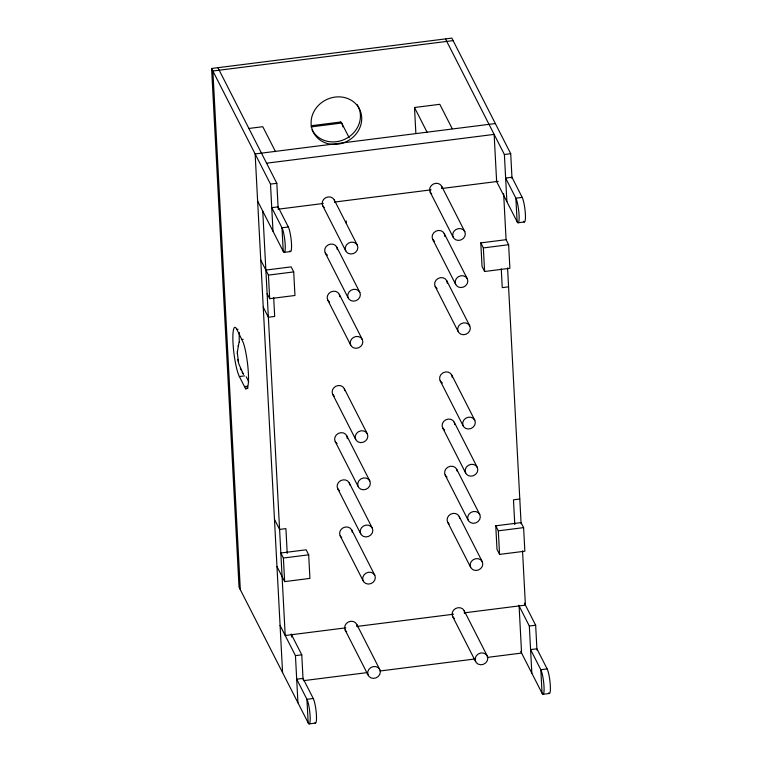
<?xml version="1.0" encoding="UTF-8"?>
<svg xmlns="http://www.w3.org/2000/svg" width="762" height="762" viewBox="0 0 762 762"><rect width="100%" height="100%" fill="white"/><g stroke="black" fill="none" stroke-linecap="round" stroke-linejoin="round"><path stroke-width="1.14" d="M243.459 374.409L238.677 363.579L237.344 353.187M237.382 351.853L239.078 342.052M237.344 353.568L237.392 351.482M238.087 346.024L238.211 345.367M314.963 722.795A12.916 2.096 82.8 0 0 316.373 714.213A12.916 2.096 82.8 0 0 313.258 698.497L303.019 678.399L296.694 679.199L306.934 699.297A12.916 2.096 82.8 0 1 310.124 716.118A12.916 2.096 82.8 0 1 308.181 722.881L239.039 587.169L211.598 68.494L451.809 38.1L510.711 153.705L512.016 178.46M453.085 40.615L212.874 71.009L240.316 589.683M248.993 128.445L262.785 126.702L275.511 151.657M415.871 133.436L414.499 107.509L439.788 104.308L452.19 128.645M311.258 125.73L340.662 122.015M311.096 126.902L341.671 123.034L349.196 137.817M495.338 123.549L255.137 153.943L282.578 672.617M266.576 163.192L494.138 134.398L496.633 181.547M211.598 68.494L270.5 184.099L276.825 183.299L278.13 208.055M445.484 38.9L504.387 154.505L510.711 153.705M278.054 209.207L323.307 203.483M334.575 202.054L431.13 189.843M441.731 188.5L498.253 181.346M288.312 226.981L281.988 227.781L271.748 207.674L278.063 206.873L288.312 226.981A12.916 2.096 82.8 0 1 291.465 243.259A12.916 2.096 82.8 0 1 289.789 250.955M522.199 197.387L515.874 198.187L505.635 178.079L511.959 177.279L522.199 197.387A12.916 2.096 82.8 0 1 525.351 213.665A12.916 2.096 82.8 0 1 523.675 221.361M284.14 252.374L290.455 251.574M518.027 222.78L524.342 221.98M265.871 270.081L291.151 266.881L293.713 271.91L294.961 295.485L269.681 298.685L267.119 293.665M480.793 242.888L506.073 239.687L508.635 244.716L509.883 268.291L484.603 271.491L482.041 266.462L480.793 242.888L483.356 247.917L484.603 271.491M260.747 260.033L268.434 275.111L293.713 271.91M483.356 247.917L508.635 244.716M508.568 286.845L502.253 287.645L501.253 268.786M236.877 329.384L243.316 342.7A25.832 4.191 82.8 0 1 248.364 373.066A25.832 4.191 82.8 0 1 245.735 388.353L245.774 389.106L239.373 376.542A25.832 4.191 82.8 0 1 233.001 342.91A25.832 4.191 82.8 0 1 236.877 329.384L238.058 329.241M242.002 339.442L243.183 339.29M239.373 376.542L244.64 375.876M244.488 386.591L247.65 386.191M245.735 388.353L248.107 388.058M519.798 499.024L513.474 499.824L514.788 524.58M495.757 525.809L521.046 522.608L523.608 527.628L524.856 551.212L499.567 554.403L497.005 549.383L495.757 525.809L498.319 530.828L499.567 554.403M308.686 554.822L306.124 549.802L280.835 553.002L283.397 558.022L308.686 554.822L309.934 578.406L284.645 581.606L276.958 566.518M498.319 530.828L523.608 527.628M345.767 627.85L285.207 635.518L262.747 211.141M357.026 626.431L453.58 614.21M464.182 612.867L525.409 605.123L522.542 550.897M280.083 625.459L295.446 655.625L301.771 654.825L303.076 679.58M518.731 605.228L529.333 626.031L535.657 625.231L536.962 649.986M303.447 680.676L367.122 672.617M380.095 670.979L475.602 658.892M487.394 657.396L521.579 653.072L519.093 605.923M313.258 698.497L306.934 699.297L308.181 722.881M547.145 668.912L540.82 669.703L530.581 649.605L536.905 648.805L547.145 668.912A12.916 2.096 82.8 0 1 550.297 685.19A12.916 2.096 82.8 0 1 548.621 692.887M309.086 723.9L315.401 723.1M542.973 694.306L549.288 693.506M242.164 372.227L243.011 373.685M496.281 180.861L517.122 221.761A12.916 2.096 82.8 0 0 519.065 214.998A12.916 2.096 82.8 0 0 515.874 198.187L517.122 221.761M414.499 107.509L427.215 132.464M441.769 186.423L464.81 231.658A6.458 5.81 -27 0 1 458.257 240.411A6.458 5.81 -27 0 1 453.933 231.324A6.458 5.81 -27 0 1 464.81 231.658M430.139 192.034L453.19 237.277M444.265 233.572L467.306 278.806A6.458 5.81 -27 0 1 460.753 287.56A6.458 5.81 -27 0 1 456.419 278.482A6.458 5.81 -27 0 1 467.306 278.806M432.635 239.192L455.686 284.426M446.751 280.721L469.802 325.955A6.458 5.81 -27 0 1 463.248 334.718A6.458 5.81 -27 0 1 458.915 325.631A6.458 5.81 -27 0 1 469.802 325.955M435.131 286.341L458.181 331.575M451.742 375.028L474.793 420.262A6.458 5.81 -27 0 1 468.239 429.016A6.458 5.81 -27 0 1 463.906 419.938A6.458 5.81 -27 0 1 474.793 420.262M440.122 380.648L463.163 425.882M454.238 422.177L477.288 467.42A6.458 5.81 -27 0 1 470.735 476.174A6.458 5.81 -27 0 1 466.401 467.087A6.458 5.81 -27 0 1 477.288 467.42M334.308 200.015L357.349 245.25A6.458 5.81 -27 0 1 350.796 254.003A6.458 5.81 -27 0 1 346.462 244.926A6.458 5.81 -27 0 1 357.349 245.25M442.617 427.796L465.658 473.031M322.678 205.635L345.729 250.869M456.733 469.335L479.784 514.569A6.458 5.81 -27 0 1 473.231 523.323A6.458 5.81 -27 0 1 468.897 514.245A6.458 5.81 -27 0 1 479.784 514.569M524.389 603.113L535.657 625.231M336.804 247.164L359.845 292.408A6.458 5.81 -27 0 1 353.292 301.161A6.458 5.81 -27 0 1 348.958 292.075A6.458 5.81 -27 0 1 359.845 292.408M445.103 474.955L468.154 520.189M325.174 252.784L348.224 298.018M459.229 516.484L482.279 561.718A6.458 5.81 -27 0 1 475.726 570.471A6.458 5.81 -27 0 1 471.392 561.394A6.458 5.81 -27 0 1 482.279 561.718M339.29 294.322L362.341 339.557A6.458 5.81 -27 0 1 355.787 348.31A6.458 5.81 -27 0 1 351.453 339.233A6.458 5.81 -27 0 1 362.341 339.557M520.703 651.339L542.068 693.287A12.916 2.096 82.8 0 0 544.011 686.524A12.916 2.096 82.8 0 0 540.82 669.703L542.068 693.287M217.922 67.694L276.825 183.299M447.599 522.103L470.649 567.338M327.67 299.942L350.72 345.176M257.632 201.092L283.235 251.355A12.916 2.096 82.8 0 0 285.178 244.592A12.916 2.096 82.8 0 0 281.988 227.781L283.235 251.355M464.22 610.791L487.27 656.025A6.458 5.81 -27 0 1 480.717 664.778A6.458 5.81 -27 0 1 476.383 655.701A6.458 5.81 -27 0 1 487.27 656.025M344.281 388.63L367.332 433.864A6.458 5.81 -27 0 1 360.778 442.617A6.458 5.81 -27 0 1 356.445 433.53A6.458 5.81 -27 0 1 367.332 433.864M452.59 616.41L475.64 661.645M332.661 394.24L355.702 439.483M346.777 435.778L369.827 481.012A6.458 5.81 -27 0 1 363.274 489.766A6.458 5.81 -27 0 1 358.94 480.689A6.458 5.81 -27 0 1 369.827 481.012M335.147 441.398L358.197 486.632M263.242 307.181L268.367 317.24L274.682 316.44L273.682 297.58M349.272 482.927L372.323 528.171A6.458 5.81 -27 0 1 365.77 536.924A6.458 5.81 -27 0 1 361.436 527.837A6.458 5.81 -27 0 1 372.323 528.171M337.642 488.547L360.693 533.781M351.768 530.085L374.818 575.32A6.458 5.81 -27 0 1 368.265 584.073A6.458 5.81 -27 0 1 363.931 574.996A6.458 5.81 -27 0 1 374.818 575.32M340.138 535.705L363.188 580.939M246.202 376.742L248.764 381.772M356.759 624.392L379.809 669.627A6.458 5.81 -27 0 1 373.256 678.38A6.458 5.81 -27 0 1 368.922 669.293A6.458 5.81 -27 0 1 379.809 669.627M345.129 630.003L368.179 675.246M274.463 519.37L279.587 529.419L285.912 528.618L287.217 553.374M291.17 634.022L301.771 654.825M240.325 368.398L241.002 369.941M237.801 359.454L237.954 360.236M238.115 361.131L238.268 361.921M504.387 154.505L506.882 201.654M529.333 626.031L531.828 673.179M503.644 193.719L506.073 239.687M507.578 267.986L521.103 523.78M346.224 220.932L346.348 223.304M270.5 184.099L272.996 231.248M295.446 655.625L297.942 702.774M291.522 634.717L291.646 637.07M268.434 275.111L269.681 298.685M283.397 558.022L284.645 581.606M357.016 104.461A25.832 23.231 -27 0 1 346.739 138.265A25.832 23.231 -27 0 1 312.077 129.788M239.325 342.109A25.832 4.191 82.8 0 1 239.325 332.403M340.262 122.377A12.916 2.096 82.8 0 1 342.976 126.883M454.504 618.582A6.458 5.81 -27 0 1 455.695 608.457A6.458 5.81 -27 0 1 464.734 613.219M449.17 524.027A6.458 5.81 -27 0 1 450.704 514.159A6.458 5.81 -27 0 1 459.734 518.493M447.018 477.117A6.458 5.81 -27 0 1 448.008 467.116A6.458 5.81 -27 0 1 457.238 471.345M444.522 429.968A6.458 5.81 -27 0 1 445.722 419.852A6.458 5.81 -27 0 1 454.752 424.615M442.389 383.038A6.458 5.81 -27 0 1 443.017 372.808A6.458 5.81 -27 0 1 452.257 377.457M437.036 288.512A6.458 5.81 -27 0 1 438.236 278.397A6.458 5.81 -27 0 1 447.265 283.159M434.54 241.364A6.458 5.81 -27 0 1 435.95 231.134A6.458 5.81 -27 0 1 444.751 236.43M431.702 193.958A6.458 5.81 -27 0 1 433.245 184.09A6.458 5.81 -27 0 1 442.274 188.433M324.241 207.559A6.458 5.81 -27 0 1 325.784 197.682A6.458 5.81 -27 0 1 334.813 202.025M327.45 255.175A6.458 5.81 -27 0 1 328.079 244.945A6.458 5.81 -27 0 1 337.309 249.603M329.575 302.104A6.458 5.81 -27 0 1 330.775 291.989A6.458 5.81 -27 0 1 339.804 296.751M334.223 396.164A6.458 5.81 -27 0 1 335.766 386.296A6.458 5.81 -27 0 1 344.795 390.639M337.061 443.57A6.458 5.81 -27 0 1 338.461 433.349A6.458 5.81 -27 0 1 347.262 438.636M339.557 490.718A6.458 5.81 -27 0 1 340.547 480.708A6.458 5.81 -27 0 1 349.777 484.937M341.709 537.629A6.458 5.81 -27 0 1 343.243 527.752A6.458 5.81 -27 0 1 352.273 532.095M346.691 631.927A6.458 5.81 -27 0 1 348.444 621.954A6.458 5.81 -27 0 1 357.273 626.821M333.947 144.437A25.832 23.231 -27 0 0 359.464 108.995A25.832 23.231 -27 0 0 315.82 108.509A25.832 23.231 -27 0 0 333.947 144.437"/></g></svg>
